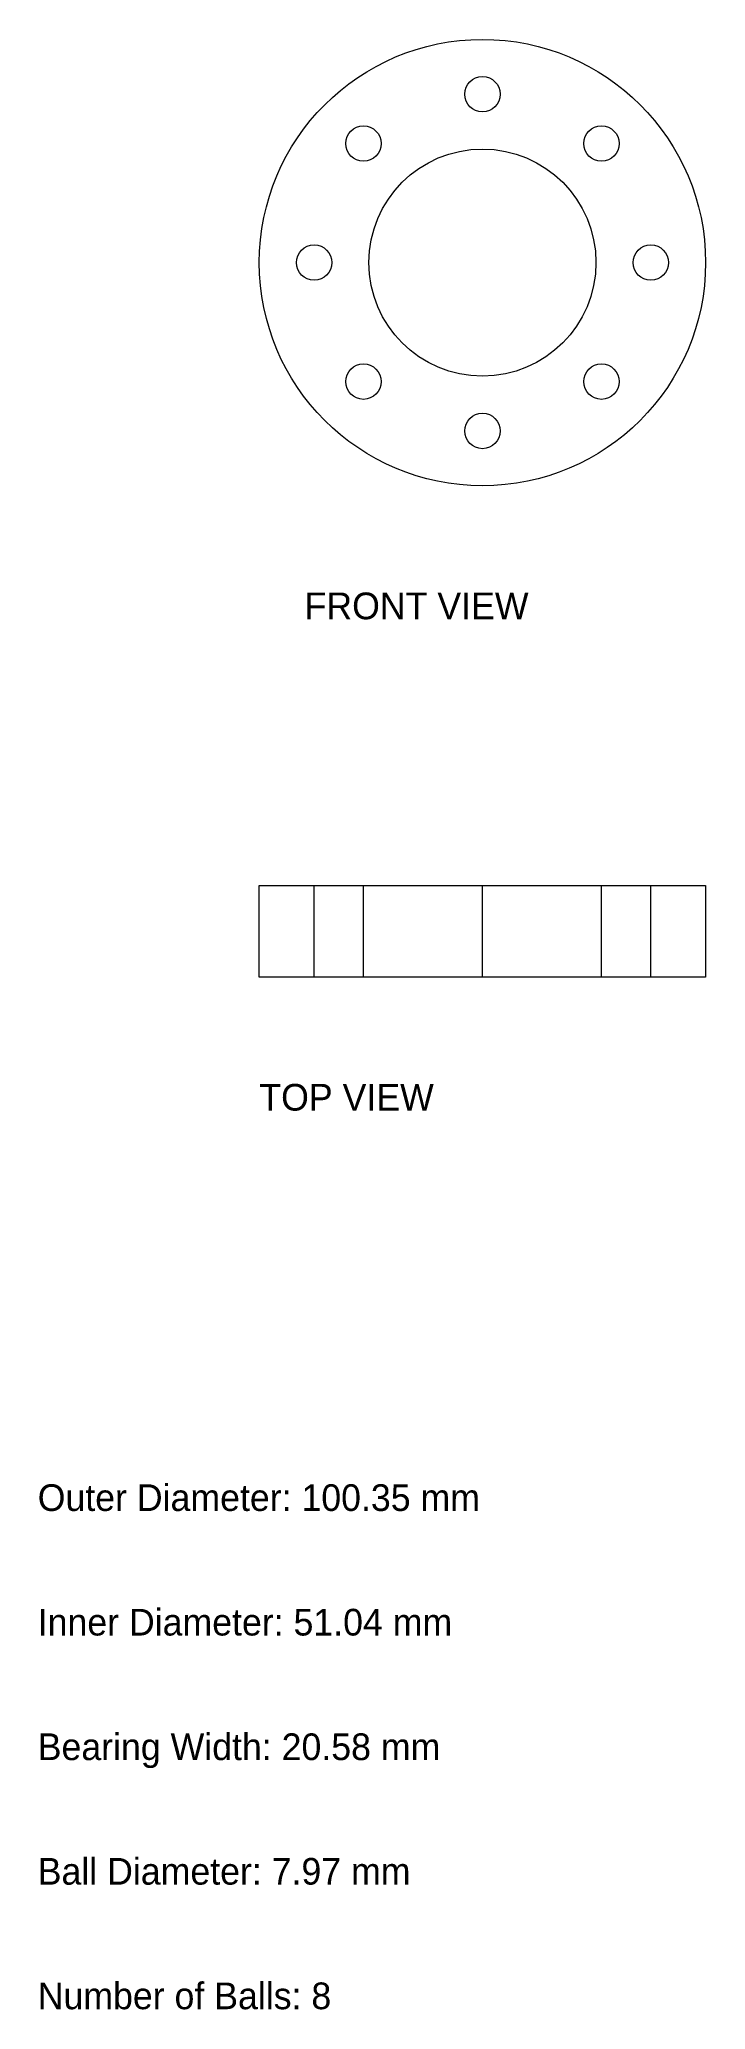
# Model space of a CAD drawing. Header units: metres. Extents: x -250 to 210, y -413 to 40.
# Drawn here: x -249.6 to -99.8, y -412.7 to 30.2 of the extents above.
import ezdxf

# ---------------------------------------------------------------- set-up
doc = ezdxf.new("R2010")
doc.units = ezdxf.units.M

msp = doc.modelspace()

# ---------------------------------------------------------------- linework, layer by layer
at = {"color": 6, "lineweight": 0}
for p, q in [((-187.85, -180.63), (-187.85, -160.06)), ((-176.76, -180.63), (-176.76, -160.06)), ((-176.76, -180.63), (-176.76, -160.06)), ((-150, -180.63), (-150, -160.06)), ((-150, -180.63), (-150, -160.06)), ((-123.24, -180.63), (-123.24, -160.06)), ((-123.24, -180.63), (-123.24, -160.06)), ((-112.15, -180.63), (-112.15, -160.06))]:
    msp.add_line(p, q, dxfattribs=at)
at = {"color": 4, "lineweight": 0}
msp.add_lwpolyline([(-200.17, -160.06), (-99.83, -160.06), (-99.83, -180.63), (-200.17, -180.63), (-200.17, -160.06)], dxfattribs=at)
at = {"color": 1, "lineweight": 0}
msp.add_circle((-150, -20), 50.17, dxfattribs=at)
at = {"color": 5, "lineweight": 0}
for centre in [(-150, 17.85), (-176.76, 6.76), (-123.24, 6.76), (-187.85, -20), (-112.15, -20), (-176.76, -46.76), (-123.24, -46.76), (-150, -57.85)]:
    msp.add_circle(centre, 3.98, dxfattribs=at)
at = {"color": 3, "lineweight": 0}
msp.add_circle((-150, -20), 25.52, dxfattribs=at)

# ---------------------------------------------------------------- texts
for s, p in [('FRONT VIEW', (-190, -100.17)), ('TOP VIEW', (-200.17, -210.63)), ('Outer Diameter: 100.35 mm', (-250, -300.63)), ('Inner Diameter: 51.04 mm', (-250, -328.63)), ('Bearing Width: 20.58 mm', (-250, -356.63)), ('Ball Diameter: 7.97 mm', (-250, -384.63)), ('Number of Balls: 8', (-250, -412.63))]:
    msp.add_text(s, height=6).set_placement(p)

doc.saveas('drawing.dxf')
